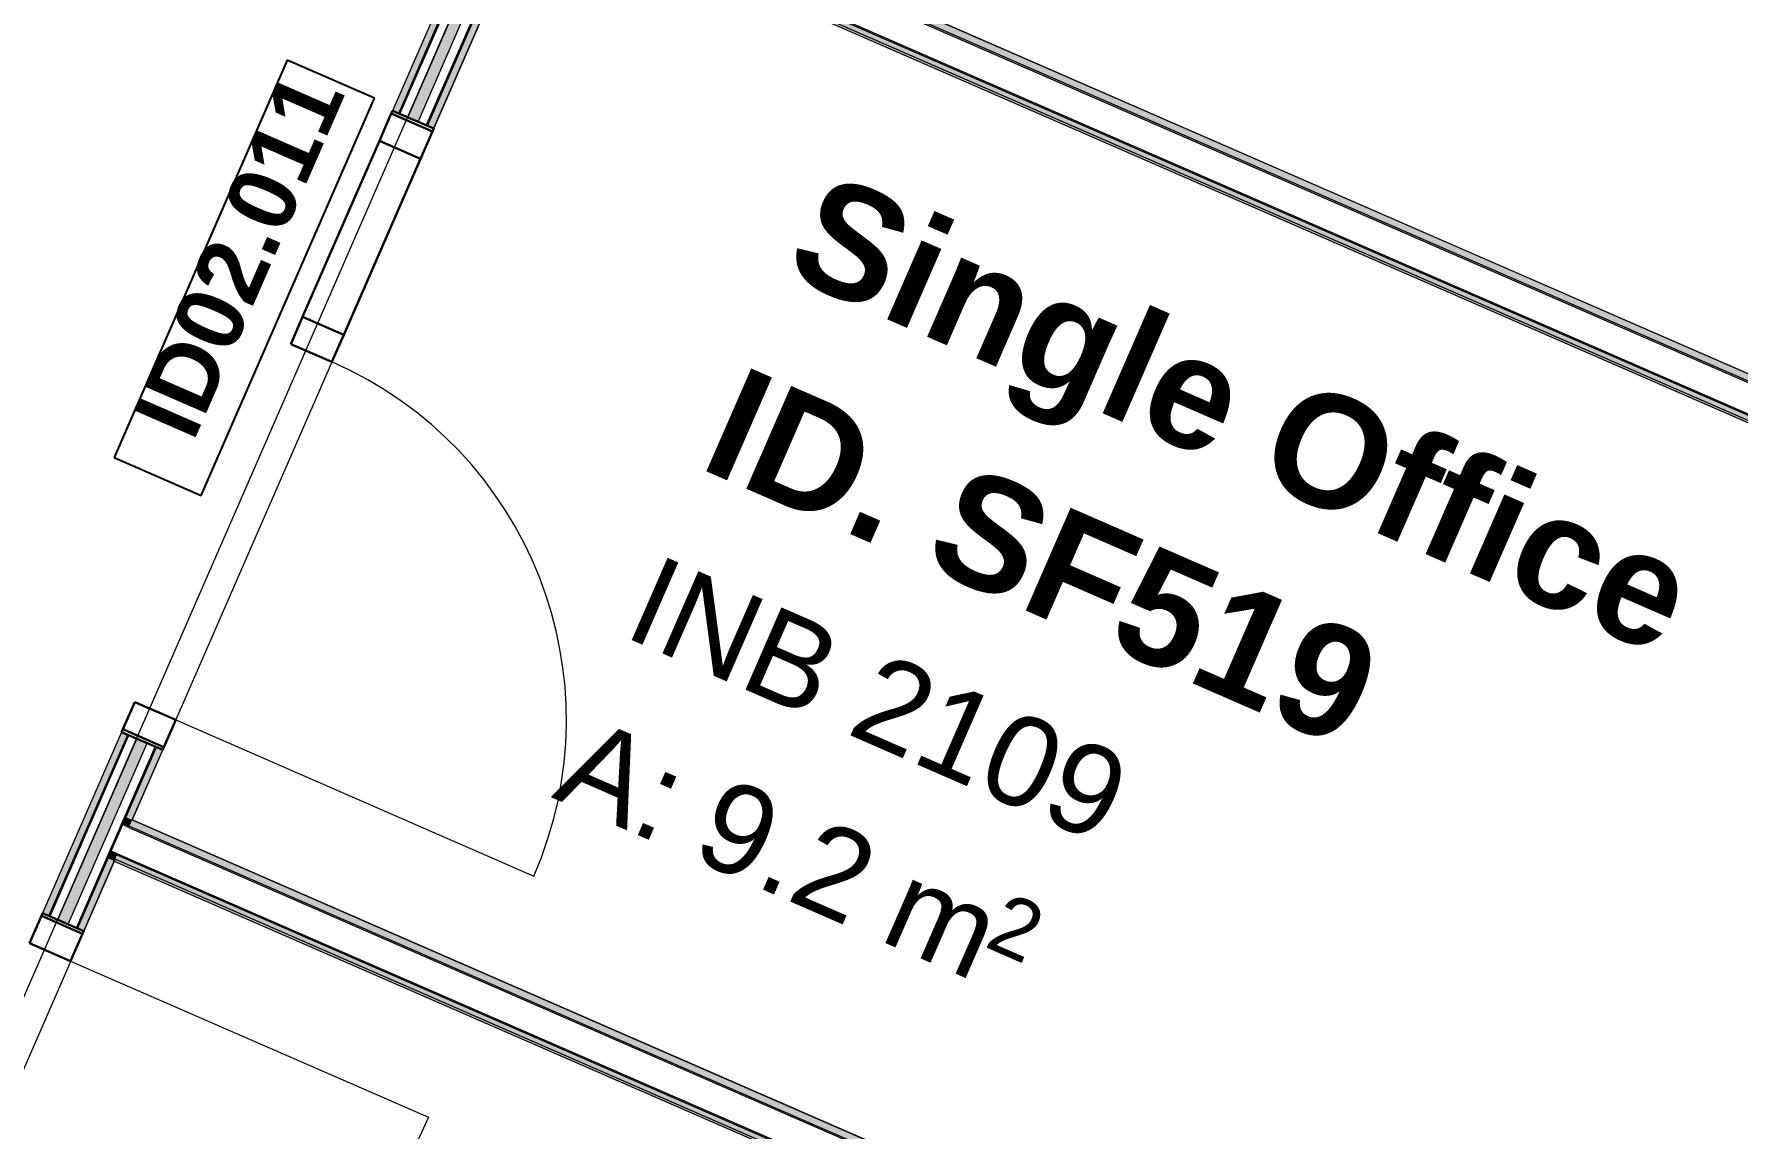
# Model space of a CAD drawing. Header units: millimetres. Extents: x -37281 to 954596, y -59787 to 956680.
# Drawn here: x 866021 to 869816, y -13105 to -10666 of the extents above; entities that cross this region are included whole.
import ezdxf
from ezdxf.enums import TextEntityAlignment as Align

# ---------------------------------------------------------------- set-up
doc = ezdxf.new("R2010")
doc.units = ezdxf.units.MM
doc.header["$MEASUREMENT"] = 0
for name, color, linetype in [('New_A-05-M_Gross_Int_Circulation', 7, 'Continuous'), ('New_A-25-M_Wall_Int', 7, 'Continuous'), ('New_A-35-M_FFE-Zone', 7, 'Continuous'), ('New_ArchiCAD Door Markers', 7, 'Continuous'), ('New_ArchiCAD Doors', 7, 'Continuous')]:
    doc.layers.add(name, color=color, linetype=linetype)
for name, color, linetype, lineweight, true_color in [('New_A-05-M_Gross_Int_Circulation_Pen_No__74', 7, 'Continuous', 20, 0x606060), ('New_A-25-M_Wall_Int_Pen_No__107', 7, 'Continuous', 15, 0xa6a6a6), ('New_A-35-M_FFE-Zone_Pen_No__74', 7, 'Continuous', 20, 0x606060), ('New_ArchiCAD Doors_Pen_No__43', 7, 'Continuous', 30, 0x444444), ('New_ArchiCAD Doors_Pen_No__63', 7, 'Continuous', 20, 0x606060)]:
    doc.layers.add(name, color=color, linetype=linetype, lineweight=lineweight, true_color=true_color)
for name, color, linetype, lineweight in [('New_A-25-M_Wall_Int_Pen_No__1', 7, 'Continuous', 13), ('New_ArchiCAD Door Markers_Pen_No__1', 7, 'Continuous', 13), ('New_ArchiCAD Door Markers_Pen_No__5', 7, 'Continuous', 25), ('New_ArchiCAD Doors_Pen_No__1', 7, 'Continuous', 13), ('New_ArchiCAD Zone Stamps_Pen_No__9', 7, 'Continuous', 13)]:
    doc.layers.add(name, color=color, linetype=linetype, lineweight=lineweight)
doc.styles.add('GENERATED_STYLE_1', font='')
doc.styles.add('GENERATED_STYLE_2', font='')
doc.styles.add('GENERATED_STYLE_3', font='')
doc.styles.get('GENERATED_STYLE_1').set_extended_font_data('Swis721 BT', bold=True)
doc.styles.get('GENERATED_STYLE_2').set_extended_font_data('Arial', bold=True)
doc.styles.get('GENERATED_STYLE_3').set_extended_font_data('Arial')

# ---------------------------------------------------------------- blocks, each defined once
blk = doc.blocks.new('Corridor 03-Second_INB 2158_75_2', base_point=(864356.6, -14767.2))
at = {"layer": 'New_A-05-M_Gross_Int_Circulation_Pen_No__74', "linetype": 'Continuous'}
blk.add_line((859702, -27249.5), (870497.9, -2490.9), dxfattribs=at)
at = {"layer": 'New_ArchiCAD Zone Stamps_Pen_No__9'}
for tag, height, style, p in [('zoneNameLine2', 250, 'GENERATED_STYLE_2', (863095.7, -16020.4)), ('ROOM_NAME', 250, 'GENERATED_STYLE_2', (862663.6, -15832)), ('DUMMY_650', 200, 'GENERATED_STYLE_3', (864235.4, -15557.7)), ('measuredAreaCode', 200, 'GENERATED_STYLE_3', (863888, -16354.4)), ('ROOM_NUMBER', 200, 'GENERATED_STYLE_3', (863527.9, -16197.4)), ('DUMMY_651', 133.3, 'GENERATED_STYLE_3', (864357.2, -15263.2)), ('DUMMY_649', 200, 'GENERATED_STYLE_3', (864022, -16047))]:
    blk.add_attdef(tag, text='', height=height, rotation=66.4404, dxfattribs=dict(at, style=style)).set_placement(p, align=Align.TOP_LEFT)
blk = doc.blocks.new('Single Office_INB 2113_79_2', base_point=(869259.4, -9895.4))
at = {"layer": 'New_A-35-M_FFE-Zone_Pen_No__74', "linetype": 'Continuous'}
blk.add_line((867178.6, -10262.8), (870910.3, -11890), dxfattribs=at)
at = {"layer": 'New_ArchiCAD Zone Stamps_Pen_No__9'}
for tag, height, style, p in [('ROOM_NAME', 250, 'GENERATED_STYLE_2', (868758.2, -8801)), ('zoneNameLine2', 250, 'GENERATED_STYLE_2', (868569.8, -9233.2)), ('ROOM_NUMBER', 200, 'GENERATED_STYLE_3', (868381.4, -9653.9)), ('measuredAreaCode', 200, 'GENERATED_STYLE_3', (868224.3, -10014)), ('DUMMY_649', 200, 'GENERATED_STYLE_3', (868531.7, -10148)), ('DUMMY_650', 200, 'GENERATED_STYLE_3', (868881.3, -10300.4)), ('DUMMY_651', 133.3, 'GENERATED_STYLE_3', (869160.5, -10407))]:
    blk.add_attdef(tag, text='', height=height, rotation=336.4404, dxfattribs=dict(at, style=style)).set_placement(p, align=Align.TOP_LEFT)
blk = doc.blocks.new('Single Office_INB 2109_80_2', base_point=(868124.1, -12313.9))
at = {"layer": 'New_A-35-M_FFE-Zone_Pen_No__74', "linetype": 'Continuous'}
for p, q in [((867140.4, -10350.4), (866239.3, -12416.9)), ((870889.5, -11985.2), (867140.4, -10350.4)), ((866239.3, -12416.9), (869988.4, -14051.7))]:
    blk.add_line(p, q, dxfattribs=at)
at = {"layer": 'New_ArchiCAD Zone Stamps_Pen_No__9'}
for tag, height, style, p in [('ROOM_NAME', 250, 'GENERATED_STYLE_2', (867785.2, -10969.7)), ('zoneNameLine2', 250, 'GENERATED_STYLE_2', (867596.8, -11401.8)), ('ROOM_NUMBER', 200, 'GENERATED_STYLE_3', (867408.3, -11822.5)), ('measuredAreaCode', 200, 'GENERATED_STYLE_3', (867251.3, -12182.6)), ('DUMMY_649', 200, 'GENERATED_STYLE_3', (867558.7, -12316.7)), ('DUMMY_650', 200, 'GENERATED_STYLE_3', (867908.2, -12469.1)), ('DUMMY_651', 133.3, 'GENERATED_STYLE_3', (868187.5, -12575.6))]:
    blk.add_attdef(tag, text='', height=height, rotation=336.4404, dxfattribs=dict(at, style=style)).set_placement(p, align=Align.TOP_LEFT)
blk = doc.blocks.new('Single Office_INB 2108_81_2', base_point=(867408.1, -14183.8))
at = {"layer": 'New_A-35-M_FFE-Zone_Pen_No__74', "linetype": 'Continuous'}
for p, q in [((866201.1, -12504.5), (865300, -14571.2)), ((869958.9, -14143.1), (866201.1, -12504.5))]:
    blk.add_line(p, q, dxfattribs=at)
at = {"layer": 'New_ArchiCAD Zone Stamps_Pen_No__9'}
for tag, height, style, p in [('ROOM_NAME', 250, 'GENERATED_STYLE_2', (866906.9, -13138.5)), ('zoneNameLine2', 250, 'GENERATED_STYLE_2', (866718.4, -13570.7)), ('ROOM_NUMBER', 200, 'GENERATED_STYLE_3', (866530, -13991.4)), ('measuredAreaCode', 200, 'GENERATED_STYLE_3', (866373, -14351.5)), ('DUMMY_649', 200, 'GENERATED_STYLE_3', (866680.4, -14485.5)), ('DUMMY_650', 200, 'GENERATED_STYLE_3', (867029.9, -14637.9)), ('DUMMY_651', 133.3, 'GENERATED_STYLE_3', (867309.2, -14744.5))]:
    blk.add_attdef(tag, text='', height=height, rotation=336.4404, dxfattribs=dict(at, style=style)).set_placement(p, align=Align.TOP_LEFT)
blk = doc.blocks.new('Wall_324_2', base_point=(866147.7, -12376.9))
at = {"layer": 'New_A-25-M_Wall_Int_Pen_No__107', "linetype": 'Continuous', "lineweight": 0, "true_color": 0x535353}
for points in [[(866232.1, -12433.4), (869977.5, -14066.6), (869978.7, -14063.9), (866233.3, -12430.7)], [(866205.4, -12494.8), (869950.8, -14128), (869952, -14125.3), (866206.6, -12492.1)]]:
    blk.add_hatch(color=251, dxfattribs=at).paths.add_polyline_path(points)
at = {"layer": 'New_A-25-M_Wall_Int_Pen_No__107', "linetype": 'Continuous'}
for points in [[(866233.3, -12430.7), (869978.7, -14063.9), (869984.7, -14050.1), (866239.3, -12416.9)], [(866199.4, -12508.6), (869944.8, -14141.8), (869950.8, -14128), (866205.4, -12494.8)]]:
    blk.add_hatch(color=256, dxfattribs=at).paths.add_polyline_path(points)
at = {"layer": 'New_A-25-M_Wall_Int_Pen_No__1', "linetype": 'Continuous'}
for p, q in [((866232.1, -12433.4), (869977.5, -14066.6)), ((866233.3, -12430.7), (869978.7, -14063.9)), ((866205.4, -12494.8), (869950.8, -14128)), ((866206.6, -12492.1), (869952, -14125.3))]:
    blk.add_line(p, q, dxfattribs=at)
at = {"layer": 'New_A-25-M_Wall_Int_Pen_No__1', "linetype": 'Continuous', "flags": 128}
for points in [[(869971, -14044.1), (866239.3, -12416.9)], [(866199.4, -12508.6), (869944.8, -14141.8)], [(869952, -14125.3), (869977.5, -14066.6)], [(869977.5, -14066.6), (869978.7, -14063.9)], [(869978.7, -14063.9), (869984.7, -14050.1)], [(869944.8, -14141.8), (869950.8, -14128)], [(869950.8, -14128), (869952, -14125.3)]]:
    blk.add_lwpolyline(points, dxfattribs=at)
blk = doc.blocks.new('Wall_325_2', base_point=(867087, -10222.8))
at = {"layer": 'New_A-25-M_Wall_Int_Pen_No__107', "linetype": 'Continuous', "lineweight": 0, "true_color": 0x535353}
for points in [[(867171.4, -10279.3), (870916.8, -11912.5), (870918, -11909.7), (867172.6, -10276.6)], [(867144.7, -10340.7), (870890.1, -11973.9), (870891.3, -11971.2), (867145.9, -10338)]]:
    blk.add_hatch(color=251, dxfattribs=at).paths.add_polyline_path(points)
at = {"layer": 'New_A-25-M_Wall_Int_Pen_No__107', "linetype": 'Continuous'}
for points in [[(867172.6, -10276.6), (870918, -11909.7), (870924, -11896), (867178.6, -10262.8)], [(867138.7, -10354.5), (870884.1, -11987.6), (870890.1, -11973.9), (867144.7, -10340.7)]]:
    blk.add_hatch(color=256, dxfattribs=at).paths.add_polyline_path(points)
at = {"layer": 'New_A-25-M_Wall_Int_Pen_No__1', "linetype": 'Continuous'}
for p, q in [((867171.4, -10279.3), (870916.8, -11912.5)), ((867172.6, -10276.6), (870918, -11909.7)), ((867144.7, -10340.7), (870890.1, -11973.9)), ((867145.9, -10338), (870891.3, -11971.2))]:
    blk.add_line(p, q, dxfattribs=at)
at = {"layer": 'New_A-25-M_Wall_Int_Pen_No__1', "linetype": 'Continuous', "flags": 128}
for points in [[(870924, -11896), (867178.6, -10262.8)], [(867138.7, -10354.5), (870884.1, -11987.6)], [(870891.3, -11971.2), (870916.8, -11912.5)], [(870916.8, -11912.5), (870918, -11909.7)], [(870918, -11909.7), (870924, -11896)], [(870884.1, -11987.6), (870890.1, -11973.9)], [(870890.1, -11973.9), (870891.3, -11971.2)]]:
    blk.add_lwpolyline(points, dxfattribs=at)
blk = doc.blocks.new('*X1114', base_point=(864302.5, 0))
at = {"layer": 'New_A-25-M_Wall_Int_Pen_No__107', "linetype": 'Continuous'}
blk.add_hatch(color=256, dxfattribs=at).paths.add_polyline_path([(866073.7, -12639.2), (866096.6, -12649.2), (866272.5, -12245.9), (866249.5, -12235.9)])
blk = doc.blocks.new('*X1115', base_point=(864302.5, 0))
at = {"layer": 'New_A-25-M_Wall_Int_Pen_No__107', "linetype": 'Continuous'}
blk.add_hatch(color=256, dxfattribs=at).paths.add_polyline_path([(866853.1, -10851.8), (866876, -10861.8), (867371.6, -9725.1), (867348.7, -9715.1)])
blk = doc.blocks.new('Door with Sidelight on Side 2 19_2')
at = {"layer": 'New_ArchiCAD Doors_Pen_No__1', "linetype": 'Continuous'}
for p, q in [((-755, -15), (-755, 0)), ((755, -15), (755, 0)), ((-755, -18), (-755, -15)), ((-755, -38), (-755, -18)), ((755, -18), (755, -15)), ((755, -38), (755, -18)), ((-755, -63), (-755, -38)), ((-755, -82), (-755, -63)), ((755, -63), (755, -38)), ((755, -82), (755, -63)), ((-755, -85), (-755, -82)), ((-755, -100), (-755, -85)), ((755, -85), (755, -82)), ((755, -100), (755, -85))]:
    blk.add_line(p, q, dxfattribs=at)
at = {"layer": 'New_ArchiCAD Doors_Pen_No__43', "linetype": 'Continuous'}
for p, q in [((-748, 0), (-755, 0)), ((-755, 0), (-755, -100)), ((-682, 0), (-748, 0)), ((-748, 0), (-748, -100)), ((-254, 0), (-682, 0)), ((-682, 0), (-682, -100)), ((-682, -100), (-682, 0)), ((-254, -100), (-254, 0)), ((-188, 0), (-254, 0)), ((-254, 0), (-254, -100)), ((-188, -100), (-188, 0)), ((748, 0), (682, 0)), ((682, 0), (682, -100)), ((748, 0), (755, 0)), ((748, -100), (748, 0)), ((755, 0), (755, -100)), ((-748, -100), (-755, -100)), ((-748, -100), (-682, -100)), ((-682, -100), (-254, -100)), ((-254, -100), (-188, -100)), ((682, -100), (748, -100)), ((748, -100), (755, -100))]:
    blk.add_line(p, q, dxfattribs=at)
at = {"layer": 'New_ArchiCAD Doors_Pen_No__63', "linetype": 'Continuous'}
blk.add_line((682, 0), (682, 870), dxfattribs=at)
blk.add_arc((682, 0), 870, 90, 180, dxfattribs=at)
blk = doc.blocks.new('Door Stamp 17_53')
at = {"layer": 'New_ArchiCAD Door Markers_Pen_No__5', "linetype": 'Continuous'}
for p, q in [((764.7, 260), (-200.8, 260)), ((-200.8, 260), (-200.8, 48.3)), ((764.7, 48.3), (764.7, 260)), ((-200.8, 48.3), (764.7, 48.3)), ((-200.8, 48.3), (764.7, 48.3))]:
    blk.add_line(p, q, dxfattribs=at)
at = {"layer": 'New_ArchiCAD Door Markers_Pen_No__1', "style": 'GENERATED_STYLE_1'}
blk.add_attdef('AC_WIDO_ID', text='', height=150, dxfattribs=at).set_placement((-142, 93.1), align=Align.BOTTOM_LEFT)
blk = doc.blocks.new('Wall_358_2', base_point=(862385.6, -21004.6))
at = {"layer": 'New_A-25-M_Wall_Int_Pen_No__107', "linetype": 'Continuous'}
for points in [[(866819.2, -10837), (866832.9, -10843), (867328.6, -9706.3), (867314.8, -9700.3)], [(866897.1, -10871), (866910.8, -10877), (867138.7, -10354.5), (867124.9, -10348.5)], [(866039.8, -12624.4), (866053.5, -12630.4), (866229.4, -12227.1), (866215.6, -12221.1)], [(866225.6, -12410.9), (866239.3, -12416.9), (866307.3, -12261.1), (866293.5, -12255.1)], [(866225.6, -12410.9), (866219.6, -12424.7), (866233.3, -12430.7), (866239.3, -12416.9)], [(866117.7, -12658.4), (866131.4, -12664.4), (866199.4, -12508.6), (866185.6, -12502.6)], [(866191.6, -12488.8), (866185.6, -12502.6), (866199.4, -12508.6), (866205.4, -12494.8)]]:
    blk.add_hatch(color=256, dxfattribs=at).paths.add_polyline_path(points)
at = {"layer": 'New_A-25-M_Wall_Int_Pen_No__107', "linetype": 'Continuous', "lineweight": 0, "true_color": 0x535353}
for points in [[(866832.9, -10843), (866835.7, -10844.2), (867331.3, -9707.5), (867328.6, -9706.3)], [(867128.2, -10333.5), (866894.3, -10869.8), (866897.1, -10871), (867130.9, -10334.7)], [(866053.5, -12630.4), (866056.3, -12631.6), (866232.1, -12228.3), (866229.4, -12227.1)], [(866190.1, -12484.9), (866192.8, -12486.1), (866293.5, -12255.1), (866290.8, -12253.9)], [(866219.6, -12424.7), (866218.4, -12427.4), (866232.1, -12433.4), (866233.3, -12430.7)], [(866190.1, -12484.9), (866188.9, -12487.6), (866191.6, -12488.8), (866192.8, -12486.1)], [(866192.8, -12486.1), (866191.6, -12488.8), (866205.4, -12494.8), (866206.6, -12492.1)], [(866188.9, -12487.6), (866114.9, -12657.2), (866117.7, -12658.4), (866191.6, -12488.8)]]:
    blk.add_hatch(color=251, dxfattribs=at).paths.add_polyline_path(points)
at = {"layer": 'New_A-25-M_Wall_Int_Pen_No__1', "linetype": 'Continuous'}
for p, q in [((866832.9, -10843), (867328.6, -9706.3)), ((866835.7, -10844.2), (867331.3, -9707.5)), ((866853.1, -10851.8), (867348.7, -9715.1)), ((866876, -10861.8), (867371.6, -9725.1)), ((866894.3, -10869.8), (867390, -9733.1)), ((866897.1, -10871), (867130.9, -10334.7)), ((866819.2, -10837), (866832.9, -10843)), ((866832.9, -10843), (866835.7, -10844.2)), ((866835.7, -10844.2), (866853.1, -10851.8)), ((866853.1, -10851.8), (866876, -10861.8)), ((866876, -10861.8), (866894.3, -10869.8)), ((866894.3, -10869.8), (866897.1, -10871)), ((866897.1, -10871), (866910.8, -10877)), ((866215.6, -12221.1), (866229.4, -12227.1)), ((866053.5, -12630.4), (866229.4, -12227.1)), ((866056.3, -12631.6), (866232.1, -12228.3)), ((866073.7, -12639.2), (866249.5, -12235.9)), ((866096.6, -12649.2), (866272.5, -12245.9)), ((866114.9, -12657.2), (866290.8, -12253.9)), ((866192.8, -12486.1), (866293.5, -12255.1)), ((866229.4, -12227.1), (866232.1, -12228.3)), ((866232.1, -12228.3), (866249.5, -12235.9)), ((866249.5, -12235.9), (866272.5, -12245.9)), ((866272.5, -12245.9), (866290.8, -12253.9)), ((866290.8, -12253.9), (866293.5, -12255.1)), ((866293.5, -12255.1), (866307.3, -12261.1)), ((866232.1, -12433.4), (866218.4, -12427.4)), ((866233.3, -12430.7), (866219.6, -12424.7)), ((866206.6, -12492.1), (866192.8, -12486.1)), ((866117.7, -12658.4), (866191.6, -12488.8)), ((866191.6, -12488.8), (866205.4, -12494.8)), ((866039.8, -12624.4), (866053.5, -12630.4)), ((866053.5, -12630.4), (866056.3, -12631.6)), ((866056.3, -12631.6), (866073.7, -12639.2)), ((866073.7, -12639.2), (866096.6, -12649.2)), ((866096.6, -12649.2), (866114.9, -12657.2)), ((866114.9, -12657.2), (866117.7, -12658.4)), ((866117.7, -12658.4), (866131.4, -12664.4))]:
    blk.add_line(p, q, dxfattribs=at)
at = {"layer": 'New_A-25-M_Wall_Int_Pen_No__1', "linetype": 'Continuous', "flags": 128}
for points in [[(867314.8, -9700.3), (866819.2, -10837)], [(866910.8, -10877), (867138.7, -10354.5)], [(866215.6, -12221.1), (866039.8, -12624.4)], [(866239.3, -12416.9), (866307.3, -12261.1)], [(866131.4, -12664.4), (866199.4, -12508.6)]]:
    blk.add_lwpolyline(points, dxfattribs=at)
at = {"layer": 'New_A-25-M_Wall_Int', "color": 250, "lineweight": 50, "true_color": 0x2a2a2a}
for name in ['*X1115', '*X1114']:
    blk.add_blockref(name, (864302.5, 0), dxfattribs=at)
at = {"layer": 'New_ArchiCAD Door Markers'}
ref = blk.add_blockref('Door Stamp 17_53', (866517.4, -11529.1), dxfattribs=dict(at, rotation=66.44041158399823))
ref.add_attrib('AC_WIDO_ID', 'ID02.011', dxfattribs={"layer": 'New_ArchiCAD Door Markers_Pen_No__1', "color": 7, "height": 150, "rotation": 66.4404, "style": 'GENERATED_STYLE_1'}).set_placement((866416.4, -11595.1), align=Align.BOTTOM_LEFT)
at = {"layer": 'New_ArchiCAD Doors', "color": 251, "linetype": 'Continuous', "lineweight": 20, "true_color": 0x606060, "zscale": 1000, "rotation": 246.4404115839982}
blk.add_blockref('Door with Sidelight on Side 2 19_2', (866609.1, -11569), dxfattribs=at)
at = {"layer": 'New_ArchiCAD Doors', "color": 251, "linetype": 'Continuous', "lineweight": 20, "true_color": 0x606060, "xscale": -1, "zscale": 1000, "rotation": 246.4404115839982}
blk.add_blockref('Door with Sidelight on Side 2 19_2', (865829.6, -13356.5), dxfattribs=at)

msp = doc.modelspace()

# ---------------------------------------------------------------- block references
at = {"layer": 'New_A-05-M_Gross_Int_Circulation', "linetype": 'Continuous'}
msp.add_blockref('Corridor 03-Second_INB 2158_75_2', (864356.6, -14767.2), dxfattribs=at)
at = {"layer": 'New_A-25-M_Wall_Int', "color": 250, "lineweight": 50, "true_color": 0x2a2a2a}
for name, p in [('Wall_358_2', (862385.6, -21004.6)), ('Wall_325_2', (867087, -10222.8)), ('Wall_324_2', (866147.7, -12376.9))]:
    msp.add_blockref(name, p, dxfattribs=at)
at = {"layer": 'New_A-35-M_FFE-Zone', "linetype": 'Continuous'}
for name, p in [('Single Office_INB 2113_79_2', (869259.4, -9895.4)), ('Single Office_INB 2108_81_2', (867408.1, -14183.8))]:
    msp.add_blockref(name, p, dxfattribs=at)
ref = msp.add_blockref('Single Office_INB 2109_80_2', (868124.1, -12313.9), dxfattribs=at)
ref.add_attrib('ROOM_NAME', 'Single Office', dxfattribs={"layer": 'New_ArchiCAD Zone Stamps_Pen_No__9', "color": 7, "height": 250, "rotation": 336.4404, "style": 'GENERATED_STYLE_2'}).set_placement((867785.2, -10969.7), align=Align.TOP_LEFT)
ref.add_attrib('ROOM_NUMBER', 'INB 2109', dxfattribs={"layer": 'New_ArchiCAD Zone Stamps_Pen_No__9', "color": 7, "height": 200, "rotation": 336.4404, "style": 'GENERATED_STYLE_3'}).set_placement((867408.3, -11822.5), align=Align.TOP_LEFT)
ref.add_attrib('zoneNameLine2', 'ID. SF519', dxfattribs={"layer": 'New_ArchiCAD Zone Stamps_Pen_No__9', "color": 7, "height": 250, "rotation": 336.4404, "style": 'GENERATED_STYLE_2'}).set_placement((867596.8, -11401.8), align=Align.TOP_LEFT)
ref.add_attrib('measuredAreaCode', 'A: ', dxfattribs={"layer": 'New_ArchiCAD Zone Stamps_Pen_No__9', "color": 7, "height": 200, "rotation": 336.4404, "style": 'GENERATED_STYLE_3'}).set_placement((867251.3, -12182.6), align=Align.TOP_LEFT)
ref.add_attrib('DUMMY_649', '9.2', dxfattribs={"layer": 'New_ArchiCAD Zone Stamps_Pen_No__9', "color": 7, "height": 200, "rotation": 336.4404, "style": 'GENERATED_STYLE_3'}).set_placement((867558.7, -12316.7), align=Align.TOP_LEFT)
ref.add_attrib('DUMMY_650', ' m', dxfattribs={"layer": 'New_ArchiCAD Zone Stamps_Pen_No__9', "color": 7, "height": 200, "rotation": 336.4404, "style": 'GENERATED_STYLE_3'}).set_placement((867908.2, -12469.1), align=Align.TOP_LEFT)
ref.add_attrib('DUMMY_651', '2', dxfattribs={"layer": 'New_ArchiCAD Zone Stamps_Pen_No__9', "color": 7, "height": 133.3, "rotation": 336.4404, "style": 'GENERATED_STYLE_3'}).set_placement((868187.5, -12575.6), align=Align.TOP_LEFT)

doc.saveas('drawing.dxf')
